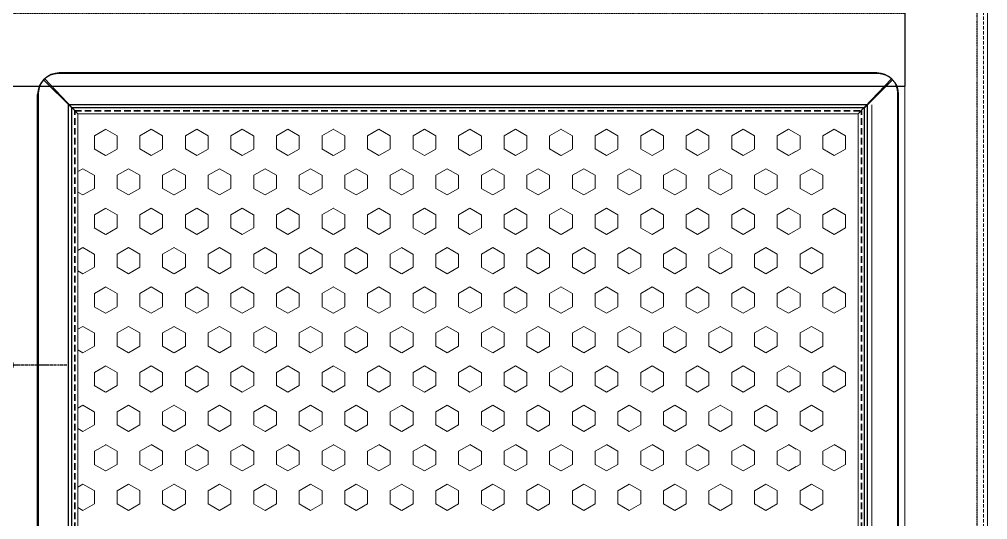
# Model space of a CAD drawing. Header units: millimetres. Extents: x -32759 to 129432, y 390 to 54305.
# Drawn here: x 17200 to 17667.8, y 26608.7 to 26850.4 of the extents above; entities that cross this region are included whole.
import ezdxf

# ---------------------------------------------------------------- set-up
doc = ezdxf.new("R2010")
doc.units = ezdxf.units.MM
for name, pattern in [('CENTER', [2, 1.25, -0.25, 0.25, -0.25]), ('HIDDEN', [0.375, 0.25, -0.125]), ('HIDDEN2', [4.7625, 3.175, -1.5875])]:
    doc.linetypes.add(name, pattern=pattern)
for name, color, linetype in [('01b', 30, 'Continuous'), ('01j', 243, 'Continuous'), ('06', 221, 'Continuous'), ('CENTER', 1, 'CENTER'), ('HL', 2, 'HIDDEN')]:
    doc.layers.add(name, color=color, linetype=linetype)
doc.layers.add('_BODY', color=7, linetype='Continuous', lineweight=13)
doc.layers.add('숨은선', color=2, linetype='HIDDEN2', lineweight=35)

# ---------------------------------------------------------------- blocks, each defined once
blk = doc.blocks.new('asdfsdfasfas')
at = {"ltscale": 0.5}
for p, q in [((495957.7, 303672.6), (495971.27, 303659.03)), ((495964.77, 303675.53), (496282.77, 303675.53)), ((496276.27, 303659.03), (496289.84, 303672.6)), ((495954.77, 303269.53), (495954.77, 303665.53)), ((496292.77, 303269.53), (496292.77, 303665.53)), ((495969.77, 303660.53), (496277.77, 303660.53)), ((495969.77, 303274.53), (495969.77, 303660.53)), ((495971.27, 303659.03), (496276.27, 303659.03)), ((495971.27, 303276.03), (495971.27, 303659.03)), ((496276.27, 303276.03), (496276.27, 303659.03)), ((496277.77, 303274.53), (496277.77, 303660.53)), ((495957.7, 303262.46), (495971.27, 303276.03)), ((495971.27, 303276.03), (496276.27, 303276.03)), ((496276.27, 303276.03), (496289.84, 303262.46)), ((495969.77, 303274.53), (496277.77, 303274.53)), ((495964.77, 303259.53), (496282.77, 303259.53))]:
    blk.add_line(p, q, dxfattribs=at)
for centre, start, end in [((495964.77, 303665.53), 90, 180), ((496282.77, 303665.53), 0, 90), ((495964.77, 303269.53), 180, 270), ((496282.77, 303269.53), 270, 0)]:
    blk.add_arc(centre, 10, start, end, dxfattribs=at)
blk = doc.blocks.new('asdfasfdsafasf')
for p, q in [((497257, 304933.04), (497576, 304933.04)), ((497566, 304914.04), (497583.07, 304930.11)), ((497586, 304923.04), (497586, 304528.04)), ((497566, 304914.04), (497566, 304537.04)), ((497566, 304914.04), (497566, 304537.04)), ((497267, 304537.04), (497566, 304537.04)), ((497267, 304537.04), (497566, 304537.04)), ((497566, 304537.04), (497583.07, 304520.97)), ((497257, 304518.04), (497576, 304518.04))]:
    blk.add_line(p, q)
at = {"ltscale": 0.5}
blk.add_line((497267, 304914.04), (497566, 304914.04), dxfattribs=at)
at = {"color": 1}
for p, q in [((497374.47, 304911.64), (497375.86, 304914.04)), ((497387.16, 304911.62), (497385.76, 304914.04)), ((497412.57, 304911.64), (497413.96, 304914.04)), ((497425.26, 304911.62), (497423.86, 304914.04)), ((497450.67, 304911.64), (497452.06, 304914.04)), ((497463.36, 304911.62), (497461.96, 304914.04)), ((497488.77, 304911.65), (497490.15, 304914.04)), ((497501.46, 304911.62), (497500.06, 304914.04)), ((497526.87, 304911.65), (497528.25, 304914.04)), ((497539.56, 304911.62), (497538.16, 304914.04)), ((497377.63, 304906.12), (497374.46, 304911.62)), ((497384, 304906.14), (497387.17, 304911.64)), ((497415.73, 304906.12), (497412.56, 304911.62)), ((497422.1, 304906.14), (497425.27, 304911.64)), ((497453.83, 304906.12), (497450.66, 304911.62)), ((497460.2, 304906.14), (497463.37, 304911.64)), ((497491.93, 304906.12), (497488.76, 304911.62)), ((497498.3, 304906.15), (497501.47, 304911.65)), ((497530.03, 304906.12), (497526.86, 304911.62)), ((497536.4, 304906.15), (497539.57, 304911.65)), ((497377.66, 304906.12), (497384.01, 304906.12)), ((497393.52, 304900.65), (497396.7, 304906.14)), ((497396.71, 304906.12), (497403.06, 304906.12)), ((497406.21, 304900.62), (497403.03, 304906.12)), ((497415.76, 304906.12), (497422.11, 304906.12)), ((497431.62, 304900.65), (497434.8, 304906.14)), ((497434.81, 304906.12), (497441.16, 304906.12)), ((497444.31, 304900.62), (497441.13, 304906.12)), ((497453.86, 304906.12), (497460.21, 304906.12)), ((497469.72, 304900.65), (497472.9, 304906.15)), ((497472.91, 304906.12), (497479.26, 304906.12)), ((497482.41, 304900.62), (497479.23, 304906.12)), ((497491.96, 304906.12), (497498.31, 304906.12)), ((497507.82, 304900.65), (497511, 304906.15)), ((497511.01, 304906.12), (497517.36, 304906.12)), ((497520.51, 304900.62), (497517.33, 304906.12)), ((497530.06, 304906.12), (497536.41, 304906.12)), ((497545.92, 304900.65), (497549.1, 304906.15)), ((497549.11, 304906.12), (497555.46, 304906.12)), ((497558.61, 304900.62), (497555.43, 304906.12)), ((497396.68, 304895.12), (497393.51, 304900.62)), ((497403.05, 304895.15), (497406.22, 304900.65)), ((497434.78, 304895.12), (497431.61, 304900.62)), ((497441.15, 304895.15), (497444.32, 304900.65)), ((497472.88, 304895.12), (497469.71, 304900.62)), ((497479.25, 304895.15), (497482.42, 304900.65)), ((497510.98, 304895.12), (497507.81, 304900.62)), ((497517.35, 304895.15), (497520.52, 304900.65)), ((497549.08, 304895.12), (497545.91, 304900.62)), ((497555.45, 304895.15), (497558.62, 304900.65)), ((497374.47, 304889.65), (497377.65, 304895.15)), ((497377.66, 304895.12), (497384.01, 304895.12)), ((497387.16, 304889.62), (497383.98, 304895.12)), ((497396.71, 304895.12), (497403.06, 304895.12)), ((497412.57, 304889.65), (497415.75, 304895.15)), ((497415.76, 304895.12), (497422.11, 304895.12)), ((497425.26, 304889.62), (497422.08, 304895.12)), ((497434.81, 304895.12), (497441.16, 304895.12)), ((497450.67, 304889.65), (497453.85, 304895.15)), ((497453.86, 304895.12), (497460.21, 304895.12)), ((497463.36, 304889.62), (497460.18, 304895.12)), ((497472.91, 304895.12), (497479.26, 304895.12)), ((497488.77, 304889.65), (497491.95, 304895.15)), ((497491.96, 304895.12), (497498.31, 304895.12)), ((497501.46, 304889.62), (497498.28, 304895.12)), ((497511.01, 304895.12), (497517.36, 304895.12)), ((497526.87, 304889.65), (497530.05, 304895.15)), ((497530.06, 304895.12), (497536.41, 304895.12)), ((497539.56, 304889.62), (497536.38, 304895.12)), ((497549.11, 304895.12), (497555.46, 304895.12)), ((497377.63, 304884.12), (497374.46, 304889.62)), ((497384, 304884.15), (497387.17, 304889.65)), ((497415.73, 304884.12), (497412.56, 304889.62)), ((497422.1, 304884.15), (497425.27, 304889.65)), ((497453.83, 304884.12), (497450.66, 304889.62)), ((497460.2, 304884.15), (497463.37, 304889.65)), ((497491.93, 304884.12), (497488.76, 304889.62)), ((497498.3, 304884.15), (497501.47, 304889.65)), ((497530.03, 304884.12), (497526.86, 304889.62)), ((497536.4, 304884.15), (497539.57, 304889.65)), ((497377.66, 304884.12), (497384.01, 304884.12)), ((497393.52, 304878.65), (497396.7, 304884.15)), ((497396.71, 304884.12), (497403.06, 304884.12)), ((497406.21, 304878.62), (497403.03, 304884.12)), ((497415.76, 304884.12), (497422.11, 304884.12)), ((497431.62, 304878.65), (497434.8, 304884.15)), ((497434.81, 304884.12), (497441.16, 304884.12)), ((497444.31, 304878.62), (497441.13, 304884.12)), ((497453.86, 304884.12), (497460.21, 304884.12)), ((497469.72, 304878.65), (497472.9, 304884.15)), ((497472.91, 304884.12), (497479.26, 304884.12)), ((497482.41, 304878.63), (497479.23, 304884.12)), ((497491.96, 304884.12), (497498.31, 304884.12)), ((497507.82, 304878.65), (497511, 304884.15)), ((497511.01, 304884.12), (497517.36, 304884.12)), ((497520.51, 304878.63), (497517.33, 304884.12)), ((497530.06, 304884.12), (497536.41, 304884.12)), ((497545.92, 304878.65), (497549.1, 304884.15)), ((497549.11, 304884.12), (497555.46, 304884.12)), ((497558.61, 304878.63), (497555.43, 304884.12)), ((497396.68, 304873.12), (497393.51, 304878.62)), ((497403.05, 304873.15), (497406.22, 304878.65)), ((497434.78, 304873.12), (497431.61, 304878.62)), ((497441.15, 304873.15), (497444.32, 304878.65)), ((497472.88, 304873.13), (497469.71, 304878.63)), ((497479.25, 304873.15), (497482.42, 304878.65)), ((497510.98, 304873.13), (497507.81, 304878.63)), ((497517.35, 304873.15), (497520.52, 304878.65)), ((497549.08, 304873.13), (497545.91, 304878.63)), ((497555.45, 304873.15), (497558.62, 304878.65)), ((497374.47, 304867.65), (497377.65, 304873.15)), ((497377.66, 304873.12), (497384.01, 304873.12)), ((497387.16, 304867.62), (497383.98, 304873.12)), ((497396.71, 304873.12), (497403.06, 304873.12)), ((497412.57, 304867.65), (497415.75, 304873.15)), ((497415.76, 304873.12), (497422.11, 304873.12)), ((497425.26, 304867.62), (497422.08, 304873.12)), ((497434.81, 304873.12), (497441.16, 304873.12)), ((497450.67, 304867.65), (497453.85, 304873.15)), ((497453.86, 304873.12), (497460.21, 304873.12)), ((497463.36, 304867.62), (497460.18, 304873.12)), ((497472.91, 304873.12), (497479.26, 304873.12)), ((497488.77, 304867.65), (497491.95, 304873.15)), ((497491.96, 304873.12), (497498.31, 304873.12)), ((497501.46, 304867.63), (497498.28, 304873.13)), ((497511.01, 304873.12), (497517.36, 304873.12)), ((497526.87, 304867.65), (497530.05, 304873.15)), ((497530.06, 304873.12), (497536.41, 304873.12)), ((497539.56, 304867.63), (497536.38, 304873.13)), ((497549.11, 304873.12), (497555.46, 304873.12)), ((497377.63, 304862.12), (497374.46, 304867.62)), ((497384, 304862.15), (497387.17, 304867.65)), ((497415.73, 304862.12), (497412.56, 304867.62)), ((497422.1, 304862.15), (497425.27, 304867.65)), ((497453.83, 304862.12), (497450.66, 304867.62)), ((497460.2, 304862.15), (497463.37, 304867.65)), ((497491.93, 304862.13), (497488.76, 304867.63)), ((497498.3, 304862.15), (497501.47, 304867.65)), ((497530.03, 304862.13), (497526.86, 304867.63)), ((497536.4, 304862.15), (497539.57, 304867.65)), ((497377.66, 304862.12), (497384.01, 304862.12)), ((497393.52, 304856.65), (497396.7, 304862.15)), ((497396.71, 304862.12), (497403.06, 304862.12)), ((497406.21, 304856.63), (497403.03, 304862.12)), ((497415.76, 304862.12), (497422.11, 304862.12)), ((497431.62, 304856.65), (497434.8, 304862.15)), ((497434.81, 304862.12), (497441.16, 304862.12)), ((497444.31, 304856.63), (497441.13, 304862.12)), ((497453.86, 304862.12), (497460.21, 304862.12)), ((497469.72, 304856.65), (497472.9, 304862.15)), ((497472.91, 304862.12), (497479.26, 304862.12)), ((497482.41, 304856.63), (497479.23, 304862.13)), ((497491.96, 304862.12), (497498.31, 304862.12)), ((497507.82, 304856.65), (497511, 304862.15)), ((497511.01, 304862.12), (497517.36, 304862.12)), ((497520.51, 304856.63), (497517.33, 304862.13)), ((497530.06, 304862.12), (497536.41, 304862.12)), ((497545.92, 304856.65), (497549.1, 304862.15)), ((497549.11, 304862.12), (497555.46, 304862.12)), ((497558.61, 304856.63), (497555.43, 304862.13)), ((497396.68, 304851.13), (497393.51, 304856.63)), ((497403.05, 304851.15), (497406.22, 304856.65)), ((497434.78, 304851.13), (497431.61, 304856.63)), ((497441.15, 304851.15), (497444.32, 304856.65)), ((497472.88, 304851.13), (497469.71, 304856.63)), ((497479.25, 304851.15), (497482.42, 304856.65)), ((497510.98, 304851.13), (497507.81, 304856.63)), ((497517.35, 304851.15), (497520.52, 304856.65)), ((497549.08, 304851.13), (497545.91, 304856.63)), ((497555.45, 304851.15), (497558.62, 304856.65)), ((497374.47, 304845.65), (497377.65, 304851.15)), ((497377.66, 304851.12), (497384.01, 304851.12)), ((497387.16, 304845.63), (497383.98, 304851.13)), ((497396.71, 304851.12), (497403.06, 304851.12)), ((497412.57, 304845.65), (497415.75, 304851.15)), ((497415.76, 304851.12), (497422.11, 304851.12)), ((497425.26, 304845.63), (497422.08, 304851.13)), ((497434.81, 304851.12), (497441.16, 304851.12)), ((497450.67, 304845.65), (497453.85, 304851.15)), ((497453.86, 304851.12), (497460.21, 304851.12)), ((497463.36, 304845.63), (497460.18, 304851.13)), ((497472.91, 304851.13), (497479.26, 304851.13)), ((497488.77, 304845.65), (497491.95, 304851.15)), ((497491.96, 304851.13), (497498.31, 304851.13)), ((497501.46, 304845.63), (497498.28, 304851.13)), ((497511.01, 304851.13), (497517.36, 304851.13)), ((497526.87, 304845.65), (497530.05, 304851.15)), ((497530.06, 304851.13), (497536.41, 304851.13)), ((497539.56, 304845.63), (497536.38, 304851.13)), ((497549.11, 304851.13), (497555.46, 304851.13)), ((497377.63, 304840.13), (497374.46, 304845.63)), ((497384, 304840.15), (497387.17, 304845.65)), ((497415.73, 304840.13), (497412.56, 304845.63)), ((497422.1, 304840.15), (497425.27, 304845.65)), ((497453.83, 304840.13), (497450.66, 304845.63)), ((497460.2, 304840.15), (497463.37, 304845.65)), ((497491.93, 304840.13), (497488.76, 304845.63)), ((497498.3, 304840.16), (497501.47, 304845.65)), ((497530.03, 304840.13), (497526.86, 304845.63)), ((497536.4, 304840.16), (497539.57, 304845.65)), ((497377.66, 304840.13), (497384.01, 304840.13)), ((497393.52, 304834.65), (497396.7, 304840.15)), ((497396.71, 304840.13), (497403.06, 304840.13)), ((497406.21, 304834.63), (497403.03, 304840.13)), ((497415.76, 304840.13), (497422.11, 304840.13)), ((497431.62, 304834.65), (497434.8, 304840.15)), ((497434.81, 304840.13), (497441.16, 304840.13)), ((497444.31, 304834.63), (497441.13, 304840.13)), ((497453.86, 304840.13), (497460.21, 304840.13)), ((497469.72, 304834.66), (497472.9, 304840.16)), ((497472.91, 304840.13), (497479.26, 304840.13)), ((497482.41, 304834.63), (497479.23, 304840.13)), ((497491.96, 304840.13), (497498.31, 304840.13)), ((497507.82, 304834.66), (497511, 304840.16)), ((497511.01, 304840.13), (497517.36, 304840.13)), ((497520.51, 304834.63), (497517.33, 304840.13)), ((497530.06, 304840.13), (497536.41, 304840.13)), ((497545.92, 304834.66), (497549.1, 304840.16)), ((497549.11, 304840.13), (497555.46, 304840.13)), ((497558.61, 304834.63), (497555.43, 304840.13)), ((497396.68, 304829.13), (497393.51, 304834.63)), ((497403.05, 304829.15), (497406.22, 304834.65)), ((497434.78, 304829.13), (497431.61, 304834.63)), ((497441.15, 304829.15), (497444.32, 304834.65)), ((497472.88, 304829.13), (497469.71, 304834.63)), ((497479.25, 304829.16), (497482.42, 304834.66)), ((497510.98, 304829.13), (497507.81, 304834.63)), ((497517.35, 304829.16), (497520.52, 304834.66)), ((497549.08, 304829.13), (497545.91, 304834.63)), ((497555.45, 304829.16), (497558.62, 304834.66)), ((497374.47, 304823.66), (497377.65, 304829.15)), ((497377.66, 304829.13), (497384.01, 304829.13)), ((497387.16, 304823.63), (497383.98, 304829.13)), ((497396.71, 304829.13), (497403.06, 304829.13)), ((497412.57, 304823.66), (497415.75, 304829.15)), ((497415.76, 304829.13), (497422.11, 304829.13)), ((497425.26, 304823.63), (497422.08, 304829.13)), ((497434.81, 304829.13), (497441.16, 304829.13)), ((497450.67, 304823.66), (497453.85, 304829.15)), ((497453.86, 304829.13), (497460.21, 304829.13)), ((497463.36, 304823.63), (497460.18, 304829.13)), ((497472.91, 304829.13), (497479.26, 304829.13)), ((497488.77, 304823.66), (497491.95, 304829.16)), ((497491.96, 304829.13), (497498.31, 304829.13)), ((497501.46, 304823.63), (497498.28, 304829.13)), ((497511.01, 304829.13), (497517.36, 304829.13)), ((497526.87, 304823.66), (497530.05, 304829.16)), ((497530.06, 304829.13), (497536.41, 304829.13)), ((497539.56, 304823.63), (497536.38, 304829.13)), ((497549.11, 304829.13), (497555.46, 304829.13)), ((497377.63, 304818.13), (497374.46, 304823.63)), ((497384, 304818.16), (497387.17, 304823.66)), ((497415.73, 304818.13), (497412.56, 304823.63)), ((497422.1, 304818.16), (497425.27, 304823.66)), ((497453.83, 304818.13), (497450.66, 304823.63)), ((497460.2, 304818.16), (497463.37, 304823.66)), ((497491.93, 304818.13), (497488.76, 304823.63)), ((497498.3, 304818.16), (497501.47, 304823.66)), ((497530.03, 304818.13), (497526.86, 304823.63)), ((497536.4, 304818.16), (497539.57, 304823.66)), ((497377.66, 304818.13), (497384.01, 304818.13)), ((497393.52, 304812.66), (497396.7, 304818.16)), ((497396.71, 304818.13), (497403.06, 304818.13)), ((497406.21, 304812.63), (497403.03, 304818.13)), ((497415.76, 304818.13), (497422.11, 304818.13)), ((497431.62, 304812.66), (497434.8, 304818.16)), ((497434.81, 304818.13), (497441.16, 304818.13)), ((497444.31, 304812.63), (497441.13, 304818.13)), ((497453.86, 304818.13), (497460.21, 304818.13)), ((497469.72, 304812.66), (497472.9, 304818.16)), ((497472.91, 304818.13), (497479.26, 304818.13)), ((497482.41, 304812.63), (497479.23, 304818.13)), ((497491.96, 304818.13), (497498.31, 304818.13)), ((497507.82, 304812.66), (497511, 304818.16)), ((497511.01, 304818.13), (497517.36, 304818.13)), ((497520.51, 304812.63), (497517.33, 304818.13)), ((497530.06, 304818.13), (497536.41, 304818.13)), ((497545.92, 304812.66), (497549.1, 304818.16)), ((497549.11, 304818.13), (497555.46, 304818.13)), ((497558.61, 304812.63), (497555.43, 304818.13)), ((497396.68, 304807.13), (497393.51, 304812.63)), ((497403.05, 304807.16), (497406.22, 304812.66)), ((497434.78, 304807.13), (497431.61, 304812.63)), ((497441.15, 304807.16), (497444.32, 304812.66)), ((497472.88, 304807.13), (497469.71, 304812.63)), ((497479.25, 304807.16), (497482.42, 304812.66)), ((497510.98, 304807.13), (497507.81, 304812.63)), ((497517.35, 304807.16), (497520.52, 304812.66)), ((497549.08, 304807.13), (497545.91, 304812.63)), ((497555.45, 304807.16), (497558.62, 304812.66)), ((497374.47, 304801.66), (497377.65, 304807.16)), ((497377.66, 304807.13), (497384.01, 304807.13)), ((497387.16, 304801.63), (497383.98, 304807.13)), ((497396.71, 304807.13), (497403.06, 304807.13)), ((497412.57, 304801.66), (497415.75, 304807.16)), ((497415.76, 304807.13), (497422.11, 304807.13)), ((497425.26, 304801.63), (497422.08, 304807.13)), ((497434.81, 304807.13), (497441.16, 304807.13)), ((497450.67, 304801.66), (497453.85, 304807.16)), ((497453.86, 304807.13), (497460.21, 304807.13)), ((497463.36, 304801.63), (497460.18, 304807.13)), ((497472.91, 304807.13), (497479.26, 304807.13)), ((497488.77, 304801.66), (497491.95, 304807.16)), ((497491.96, 304807.13), (497498.31, 304807.13)), ((497501.46, 304801.64), (497498.28, 304807.13)), ((497511.01, 304807.13), (497517.36, 304807.13)), ((497526.87, 304801.66), (497530.05, 304807.16)), ((497530.06, 304807.13), (497536.41, 304807.13)), ((497539.56, 304801.64), (497536.38, 304807.13)), ((497549.11, 304807.13), (497555.46, 304807.13)), ((497377.63, 304796.13), (497374.46, 304801.63)), ((497384, 304796.16), (497387.17, 304801.66)), ((497415.73, 304796.13), (497412.56, 304801.63)), ((497422.1, 304796.16), (497425.27, 304801.66)), ((497453.83, 304796.13), (497450.66, 304801.63)), ((497460.2, 304796.16), (497463.37, 304801.66)), ((497491.93, 304796.14), (497488.76, 304801.64)), ((497498.3, 304796.16), (497501.47, 304801.66)), ((497530.03, 304796.14), (497526.86, 304801.64)), ((497536.4, 304796.16), (497539.57, 304801.66)), ((497377.66, 304796.13), (497384.01, 304796.13)), ((497393.52, 304790.66), (497396.7, 304796.16)), ((497396.71, 304796.13), (497403.06, 304796.13)), ((497406.21, 304790.63), (497403.03, 304796.13)), ((497415.76, 304796.13), (497422.11, 304796.13)), ((497431.62, 304790.66), (497434.8, 304796.16)), ((497434.81, 304796.13), (497441.16, 304796.13)), ((497444.31, 304790.63), (497441.13, 304796.13)), ((497453.86, 304796.13), (497460.21, 304796.13)), ((497469.72, 304790.66), (497472.9, 304796.16)), ((497472.91, 304796.13), (497479.26, 304796.13)), ((497482.41, 304790.64), (497479.23, 304796.14)), ((497491.96, 304796.13), (497498.31, 304796.13)), ((497507.82, 304790.66), (497511, 304796.16)), ((497511.01, 304796.13), (497517.36, 304796.13)), ((497520.51, 304790.64), (497517.33, 304796.14)), ((497530.06, 304796.13), (497536.41, 304796.13)), ((497545.92, 304790.66), (497549.1, 304796.16)), ((497549.11, 304796.13), (497555.46, 304796.13)), ((497558.61, 304790.64), (497555.43, 304796.14)), ((497396.68, 304785.14), (497393.51, 304790.63)), ((497403.05, 304785.16), (497406.22, 304790.66)), ((497434.78, 304785.14), (497431.61, 304790.63)), ((497441.15, 304785.16), (497444.32, 304790.66)), ((497472.88, 304785.14), (497469.71, 304790.64)), ((497479.25, 304785.16), (497482.42, 304790.66)), ((497510.98, 304785.14), (497507.81, 304790.64)), ((497517.35, 304785.16), (497520.52, 304790.66)), ((497549.08, 304785.14), (497545.91, 304790.64)), ((497555.45, 304785.16), (497558.62, 304790.66)), ((497374.47, 304779.66), (497377.65, 304785.16)), ((497377.66, 304785.13), (497384.01, 304785.13)), ((497387.16, 304779.64), (497383.98, 304785.14)), ((497396.71, 304785.13), (497403.06, 304785.13)), ((497412.57, 304779.66), (497415.75, 304785.16)), ((497415.76, 304785.13), (497422.11, 304785.13)), ((497425.26, 304779.64), (497422.08, 304785.14)), ((497434.81, 304785.13), (497441.16, 304785.13)), ((497450.67, 304779.66), (497453.85, 304785.16)), ((497453.86, 304785.13), (497460.21, 304785.13)), ((497463.36, 304779.64), (497460.18, 304785.14)), ((497472.91, 304785.14), (497479.26, 304785.14)), ((497488.77, 304779.66), (497491.95, 304785.16)), ((497491.96, 304785.14), (497498.31, 304785.14)), ((497501.46, 304779.64), (497498.28, 304785.14)), ((497511.01, 304785.14), (497517.36, 304785.14)), ((497526.87, 304779.66), (497530.05, 304785.16)), ((497530.06, 304785.14), (497536.41, 304785.14)), ((497539.56, 304779.64), (497536.38, 304785.14)), ((497549.11, 304785.14), (497555.46, 304785.14)), ((497377.63, 304774.14), (497374.46, 304779.64)), ((497384, 304774.16), (497387.17, 304779.66)), ((497415.73, 304774.14), (497412.56, 304779.64)), ((497422.1, 304774.16), (497425.27, 304779.66)), ((497453.83, 304774.14), (497450.66, 304779.64)), ((497460.2, 304774.16), (497463.37, 304779.66)), ((497491.93, 304774.14), (497488.76, 304779.64)), ((497498.3, 304774.16), (497501.47, 304779.66)), ((497530.03, 304774.14), (497526.86, 304779.64)), ((497536.4, 304774.16), (497539.57, 304779.66)), ((497377.66, 304774.13), (497384.01, 304774.13)), ((497393.52, 304768.66), (497396.7, 304774.16)), ((497396.71, 304774.13), (497403.06, 304774.13)), ((497406.21, 304768.64), (497403.03, 304774.14)), ((497415.76, 304774.13), (497422.11, 304774.13)), ((497431.62, 304768.66), (497434.8, 304774.16)), ((497434.81, 304774.13), (497441.16, 304774.13)), ((497444.31, 304768.64), (497441.13, 304774.14)), ((497453.86, 304774.13), (497460.21, 304774.13)), ((497469.72, 304768.67), (497472.9, 304774.16)), ((497472.91, 304774.14), (497479.26, 304774.14)), ((497482.41, 304768.64), (497479.23, 304774.14)), ((497491.96, 304774.14), (497498.31, 304774.14)), ((497507.82, 304768.67), (497511, 304774.16)), ((497511.01, 304774.14), (497517.36, 304774.14)), ((497520.51, 304768.64), (497517.33, 304774.14)), ((497530.06, 304774.14), (497536.41, 304774.14)), ((497545.92, 304768.67), (497549.1, 304774.16)), ((497549.11, 304774.14), (497555.46, 304774.14)), ((497558.61, 304768.64), (497555.43, 304774.14)), ((497396.68, 304763.14), (497393.51, 304768.64)), ((497403.05, 304763.16), (497406.22, 304768.66)), ((497434.78, 304763.14), (497431.61, 304768.64)), ((497441.15, 304763.16), (497444.32, 304768.66)), ((497472.88, 304763.14), (497469.71, 304768.64)), ((497479.25, 304763.17), (497482.42, 304768.67)), ((497510.98, 304763.14), (497507.81, 304768.64)), ((497517.35, 304763.17), (497520.52, 304768.67)), ((497549.08, 304763.14), (497545.91, 304768.64)), ((497555.45, 304763.17), (497558.62, 304768.67)), ((497374.47, 304757.66), (497377.65, 304763.16)), ((497377.66, 304763.14), (497384.01, 304763.14)), ((497387.16, 304757.64), (497383.98, 304763.14)), ((497396.71, 304763.14), (497403.06, 304763.14)), ((497412.57, 304757.66), (497415.75, 304763.16)), ((497415.76, 304763.14), (497422.11, 304763.14)), ((497425.26, 304757.64), (497422.08, 304763.14)), ((497434.81, 304763.14), (497441.16, 304763.14)), ((497450.67, 304757.66), (497453.85, 304763.16)), ((497453.86, 304763.14), (497460.21, 304763.14)), ((497463.36, 304757.64), (497460.18, 304763.14)), ((497472.91, 304763.14), (497479.26, 304763.14)), ((497488.77, 304757.67), (497491.95, 304763.17)), ((497491.96, 304763.14), (497498.31, 304763.14)), ((497501.46, 304757.64), (497498.28, 304763.14)), ((497511.01, 304763.14), (497517.36, 304763.14)), ((497526.87, 304757.67), (497530.05, 304763.17)), ((497530.06, 304763.14), (497536.41, 304763.14)), ((497539.56, 304757.64), (497536.38, 304763.14)), ((497549.11, 304763.14), (497555.46, 304763.14)), ((497498.3, 304752.17), (497501.47, 304757.67)), ((497536.4, 304752.17), (497539.57, 304757.67)), ((497377.63, 304752.14), (497374.46, 304757.64)), ((497384, 304752.17), (497387.17, 304757.66)), ((497415.73, 304752.14), (497412.56, 304757.64)), ((497422.1, 304752.17), (497425.27, 304757.66)), ((497453.83, 304752.14), (497450.66, 304757.64)), ((497460.2, 304752.17), (497463.37, 304757.66)), ((497491.93, 304752.14), (497488.76, 304757.64)), ((497530.03, 304752.14), (497526.86, 304757.64)), ((497377.66, 304752.14), (497384.01, 304752.14)), ((497393.52, 304746.67), (497396.7, 304752.17)), ((497396.71, 304752.14), (497403.06, 304752.14)), ((497406.21, 304746.64), (497403.03, 304752.14)), ((497415.76, 304752.14), (497422.11, 304752.14)), ((497431.62, 304746.67), (497434.8, 304752.17)), ((497434.81, 304752.14), (497441.16, 304752.14)), ((497444.31, 304746.64), (497441.13, 304752.14)), ((497453.86, 304752.14), (497460.21, 304752.14)), ((497469.72, 304746.67), (497472.9, 304752.17)), ((497472.91, 304752.14), (497479.26, 304752.14)), ((497482.41, 304746.64), (497479.23, 304752.14)), ((497491.96, 304752.14), (497498.31, 304752.14)), ((497507.82, 304746.67), (497511, 304752.17)), ((497511.01, 304752.14), (497517.36, 304752.14)), ((497520.51, 304746.64), (497517.33, 304752.14)), ((497530.06, 304752.14), (497536.41, 304752.14)), ((497545.92, 304746.67), (497549.1, 304752.17)), ((497549.11, 304752.14), (497555.46, 304752.14)), ((497558.61, 304746.64), (497555.43, 304752.14)), ((497396.68, 304741.14), (497393.51, 304746.64)), ((497403.05, 304741.17), (497406.22, 304746.67)), ((497434.78, 304741.14), (497431.61, 304746.64)), ((497441.15, 304741.17), (497444.32, 304746.67)), ((497472.88, 304741.14), (497469.71, 304746.64)), ((497479.25, 304741.17), (497482.42, 304746.67)), ((497510.98, 304741.14), (497507.81, 304746.64)), ((497517.35, 304741.17), (497520.52, 304746.67)), ((497549.08, 304741.14), (497545.91, 304746.64)), ((497555.45, 304741.17), (497558.62, 304746.67)), ((497374.47, 304735.67), (497377.65, 304741.17)), ((497377.66, 304741.14), (497384.01, 304741.14)), ((497387.16, 304735.64), (497383.98, 304741.14)), ((497396.71, 304741.14), (497403.06, 304741.14)), ((497412.57, 304735.67), (497415.75, 304741.17)), ((497415.76, 304741.14), (497422.11, 304741.14)), ((497425.26, 304735.64), (497422.08, 304741.14)), ((497434.81, 304741.14), (497441.16, 304741.14)), ((497450.67, 304735.67), (497453.85, 304741.17)), ((497453.86, 304741.14), (497460.21, 304741.14)), ((497463.36, 304735.64), (497460.18, 304741.14)), ((497472.91, 304741.14), (497479.26, 304741.14)), ((497488.77, 304735.67), (497491.95, 304741.17)), ((497491.96, 304741.14), (497498.31, 304741.14)), ((497501.46, 304735.64), (497498.28, 304741.14)), ((497511.01, 304741.14), (497517.36, 304741.14)), ((497526.87, 304735.67), (497530.05, 304741.17)), ((497530.06, 304741.14), (497536.41, 304741.14)), ((497539.56, 304735.64), (497536.38, 304741.14)), ((497549.11, 304741.14), (497555.46, 304741.14)), ((497377.63, 304730.14), (497374.46, 304735.64)), ((497384, 304730.17), (497387.17, 304735.67)), ((497415.73, 304730.14), (497412.56, 304735.64)), ((497422.1, 304730.17), (497425.27, 304735.67)), ((497453.83, 304730.14), (497450.66, 304735.64)), ((497460.2, 304730.17), (497463.37, 304735.67)), ((497491.93, 304730.14), (497488.76, 304735.64)), ((497498.3, 304730.17), (497501.47, 304735.67)), ((497530.03, 304730.14), (497526.86, 304735.64)), ((497536.4, 304730.17), (497539.57, 304735.67)), ((497377.66, 304730.14), (497384.01, 304730.14)), ((497393.52, 304724.67), (497396.7, 304730.17)), ((497396.71, 304730.14), (497403.06, 304730.14)), ((497406.21, 304724.64), (497403.03, 304730.14)), ((497415.76, 304730.14), (497422.11, 304730.14)), ((497431.62, 304724.67), (497434.8, 304730.17)), ((497434.81, 304730.14), (497441.16, 304730.14)), ((497444.31, 304724.64), (497441.13, 304730.14)), ((497453.86, 304730.14), (497460.21, 304730.14)), ((497469.72, 304724.67), (497472.9, 304730.17)), ((497472.91, 304730.14), (497479.26, 304730.14)), ((497482.41, 304724.65), (497479.23, 304730.14)), ((497491.96, 304730.14), (497498.31, 304730.14)), ((497507.82, 304724.67), (497511, 304730.17)), ((497511.01, 304730.14), (497517.36, 304730.14)), ((497520.51, 304724.65), (497517.33, 304730.14)), ((497530.06, 304730.14), (497536.41, 304730.14)), ((497545.92, 304724.67), (497549.1, 304730.17)), ((497549.11, 304730.14), (497555.46, 304730.14)), ((497558.61, 304724.65), (497555.43, 304730.14)), ((497396.68, 304719.14), (497393.51, 304724.64)), ((497403.05, 304719.17), (497406.22, 304724.67)), ((497434.78, 304719.14), (497431.61, 304724.64)), ((497441.15, 304719.17), (497444.32, 304724.67)), ((497472.88, 304719.15), (497469.71, 304724.65)), ((497479.25, 304719.17), (497482.42, 304724.67)), ((497510.98, 304719.15), (497507.81, 304724.65)), ((497517.35, 304719.17), (497520.52, 304724.67)), ((497549.08, 304719.15), (497545.91, 304724.65)), ((497555.45, 304719.17), (497558.62, 304724.67)), ((497374.47, 304713.67), (497377.65, 304719.17)), ((497377.66, 304719.14), (497384.01, 304719.14)), ((497387.16, 304713.64), (497383.98, 304719.14)), ((497396.71, 304719.14), (497403.06, 304719.14)), ((497412.57, 304713.67), (497415.75, 304719.17)), ((497415.76, 304719.14), (497422.11, 304719.14)), ((497425.26, 304713.64), (497422.08, 304719.14)), ((497434.81, 304719.14), (497441.16, 304719.14)), ((497450.67, 304713.67), (497453.85, 304719.17)), ((497453.86, 304719.14), (497460.21, 304719.14)), ((497463.36, 304713.64), (497460.18, 304719.14)), ((497472.91, 304719.14), (497479.26, 304719.14)), ((497488.77, 304713.67), (497491.95, 304719.17)), ((497491.96, 304719.14), (497498.31, 304719.14)), ((497501.46, 304713.65), (497498.28, 304719.15)), ((497511.01, 304719.14), (497517.36, 304719.14)), ((497526.87, 304713.67), (497530.05, 304719.17)), ((497530.06, 304719.14), (497536.41, 304719.14)), ((497539.56, 304713.65), (497536.38, 304719.15)), ((497549.11, 304719.14), (497555.46, 304719.14)), ((497377.63, 304708.15), (497374.46, 304713.64)), ((497384, 304708.17), (497387.17, 304713.67)), ((497415.73, 304708.15), (497412.56, 304713.64)), ((497422.1, 304708.17), (497425.27, 304713.67)), ((497453.83, 304708.15), (497450.66, 304713.64)), ((497460.2, 304708.17), (497463.37, 304713.67)), ((497491.93, 304708.15), (497488.76, 304713.65)), ((497498.3, 304708.17), (497501.47, 304713.67)), ((497530.03, 304708.15), (497526.86, 304713.65)), ((497536.4, 304708.17), (497539.57, 304713.67)), ((497377.66, 304708.14), (497384.01, 304708.14)), ((497393.52, 304702.67), (497396.7, 304708.17)), ((497396.71, 304708.14), (497403.06, 304708.14)), ((497406.21, 304702.65), (497403.03, 304708.15)), ((497415.76, 304708.14), (497422.11, 304708.14)), ((497431.62, 304702.67), (497434.8, 304708.17)), ((497434.81, 304708.14), (497441.16, 304708.14)), ((497444.31, 304702.65), (497441.13, 304708.15)), ((497453.86, 304708.14), (497460.21, 304708.14)), ((497469.72, 304702.67), (497472.9, 304708.17)), ((497472.91, 304708.15), (497479.26, 304708.15)), ((497482.41, 304702.65), (497479.23, 304708.15)), ((497491.96, 304708.15), (497498.31, 304708.15)), ((497507.82, 304702.67), (497511, 304708.17)), ((497511.01, 304708.15), (497517.36, 304708.15)), ((497520.51, 304702.65), (497517.33, 304708.15)), ((497530.06, 304708.15), (497536.41, 304708.15)), ((497545.92, 304702.67), (497549.1, 304708.17)), ((497549.11, 304708.15), (497555.46, 304708.15)), ((497558.61, 304702.65), (497555.43, 304708.15)), ((497396.68, 304697.15), (497393.51, 304702.65)), ((497403.05, 304697.17), (497406.22, 304702.67)), ((497434.78, 304697.15), (497431.61, 304702.65)), ((497441.15, 304697.17), (497444.32, 304702.67)), ((497472.88, 304697.15), (497469.71, 304702.65)), ((497479.25, 304697.17), (497482.42, 304702.67)), ((497510.98, 304697.15), (497507.81, 304702.65)), ((497517.35, 304697.17), (497520.52, 304702.67)), ((497549.08, 304697.15), (497545.91, 304702.65)), ((497555.45, 304697.17), (497558.62, 304702.67)), ((497374.47, 304691.67), (497377.65, 304697.17)), ((497377.66, 304697.14), (497384.01, 304697.14)), ((497387.16, 304691.65), (497383.98, 304697.15)), ((497396.71, 304697.14), (497403.06, 304697.14)), ((497412.57, 304691.67), (497415.75, 304697.17)), ((497415.76, 304697.14), (497422.11, 304697.14)), ((497425.26, 304691.65), (497422.08, 304697.15)), ((497434.81, 304697.14), (497441.16, 304697.14)), ((497450.67, 304691.67), (497453.85, 304697.17)), ((497453.86, 304697.14), (497460.21, 304697.14)), ((497463.36, 304691.65), (497460.18, 304697.15)), ((497472.91, 304697.15), (497479.26, 304697.15)), ((497488.77, 304691.68), (497491.95, 304697.17)), ((497491.96, 304697.15), (497498.31, 304697.15)), ((497501.46, 304691.65), (497498.28, 304697.15)), ((497511.01, 304697.15), (497517.36, 304697.15)), ((497526.87, 304691.68), (497530.05, 304697.17)), ((497530.06, 304697.15), (497536.41, 304697.15)), ((497539.56, 304691.65), (497536.38, 304697.15)), ((497549.11, 304697.15), (497555.46, 304697.15)), ((497377.63, 304686.15), (497374.46, 304691.65)), ((497384, 304686.17), (497387.17, 304691.67)), ((497415.73, 304686.15), (497412.56, 304691.65)), ((497422.1, 304686.17), (497425.27, 304691.67)), ((497453.83, 304686.15), (497450.66, 304691.65)), ((497460.2, 304686.17), (497463.37, 304691.67)), ((497491.93, 304686.15), (497488.76, 304691.65)), ((497498.3, 304686.18), (497501.47, 304691.68)), ((497530.03, 304686.15), (497526.86, 304691.65)), ((497536.4, 304686.18), (497539.57, 304691.68)), ((497377.66, 304686.15), (497384.01, 304686.15)), ((497393.52, 304680.67), (497396.7, 304686.17)), ((497396.71, 304686.15), (497403.06, 304686.15)), ((497406.21, 304680.65), (497403.03, 304686.15)), ((497415.76, 304686.15), (497422.11, 304686.15)), ((497431.62, 304680.67), (497434.8, 304686.17)), ((497434.81, 304686.15), (497441.16, 304686.15)), ((497444.31, 304680.65), (497441.13, 304686.15)), ((497453.86, 304686.15), (497460.21, 304686.15)), ((497469.72, 304680.68), (497472.9, 304686.18)), ((497472.91, 304686.15), (497479.26, 304686.15)), ((497482.41, 304680.65), (497479.23, 304686.15)), ((497491.96, 304686.15), (497498.31, 304686.15)), ((497507.82, 304680.68), (497511, 304686.18)), ((497511.01, 304686.15), (497517.36, 304686.15)), ((497520.51, 304680.65), (497517.33, 304686.15)), ((497530.06, 304686.15), (497536.41, 304686.15)), ((497545.92, 304680.68), (497549.1, 304686.18)), ((497549.11, 304686.15), (497555.46, 304686.15)), ((497558.61, 304680.65), (497555.43, 304686.15)), ((497396.68, 304675.15), (497393.51, 304680.65)), ((497403.05, 304675.18), (497406.22, 304680.67)), ((497434.78, 304675.15), (497431.61, 304680.65)), ((497441.15, 304675.18), (497444.32, 304680.67)), ((497472.88, 304675.15), (497469.71, 304680.65)), ((497479.25, 304675.18), (497482.42, 304680.68)), ((497510.98, 304675.15), (497507.81, 304680.65)), ((497517.35, 304675.18), (497520.52, 304680.68)), ((497549.08, 304675.15), (497545.91, 304680.65)), ((497555.45, 304675.18), (497558.62, 304680.68)), ((497374.47, 304669.68), (497377.65, 304675.18)), ((497377.66, 304675.15), (497384.01, 304675.15)), ((497387.16, 304669.65), (497383.98, 304675.15)), ((497396.71, 304675.15), (497403.06, 304675.15)), ((497412.57, 304669.68), (497415.75, 304675.18)), ((497415.76, 304675.15), (497422.11, 304675.15)), ((497425.26, 304669.65), (497422.08, 304675.15)), ((497434.81, 304675.15), (497441.16, 304675.15)), ((497450.67, 304669.68), (497453.85, 304675.18)), ((497453.86, 304675.15), (497460.21, 304675.15)), ((497463.36, 304669.65), (497460.18, 304675.15)), ((497472.91, 304675.15), (497479.26, 304675.15)), ((497488.77, 304669.68), (497491.95, 304675.18)), ((497491.96, 304675.15), (497498.31, 304675.15)), ((497501.46, 304669.65), (497498.28, 304675.15)), ((497511.01, 304675.15), (497517.36, 304675.15)), ((497526.87, 304669.68), (497530.05, 304675.18)), ((497530.06, 304675.15), (497536.41, 304675.15)), ((497539.56, 304669.65), (497536.38, 304675.15)), ((497549.11, 304675.15), (497555.46, 304675.15)), ((497377.63, 304664.15), (497374.46, 304669.65)), ((497384, 304664.18), (497387.17, 304669.68)), ((497415.73, 304664.15), (497412.56, 304669.65)), ((497422.1, 304664.18), (497425.27, 304669.68)), ((497453.83, 304664.15), (497450.66, 304669.65)), ((497460.2, 304664.18), (497463.37, 304669.68)), ((497491.93, 304664.15), (497488.76, 304669.65)), ((497498.3, 304664.18), (497501.47, 304669.68)), ((497530.03, 304664.15), (497526.86, 304669.65)), ((497536.4, 304664.18), (497539.57, 304669.68)), ((497377.66, 304664.15), (497384.01, 304664.15)), ((497393.52, 304658.68), (497396.7, 304664.18)), ((497396.71, 304664.15), (497403.06, 304664.15)), ((497406.21, 304658.65), (497403.03, 304664.15)), ((497415.76, 304664.15), (497422.11, 304664.15)), ((497431.62, 304658.68), (497434.8, 304664.18)), ((497434.81, 304664.15), (497441.16, 304664.15)), ((497444.31, 304658.65), (497441.13, 304664.15)), ((497453.86, 304664.15), (497460.21, 304664.15)), ((497469.72, 304658.68), (497472.9, 304664.18)), ((497472.91, 304664.15), (497479.26, 304664.15)), ((497482.41, 304658.65), (497479.23, 304664.15)), ((497491.96, 304664.15), (497498.31, 304664.15)), ((497507.82, 304658.68), (497511, 304664.18)), ((497511.01, 304664.15), (497517.36, 304664.15)), ((497520.51, 304658.65), (497517.33, 304664.15)), ((497530.06, 304664.15), (497536.41, 304664.15)), ((497545.92, 304658.68), (497549.1, 304664.18)), ((497549.11, 304664.15), (497555.46, 304664.15)), ((497558.61, 304658.65), (497555.43, 304664.15)), ((497396.68, 304653.15), (497393.51, 304658.65)), ((497403.05, 304653.18), (497406.22, 304658.68)), ((497434.78, 304653.15), (497431.61, 304658.65)), ((497441.15, 304653.18), (497444.32, 304658.68)), ((497472.88, 304653.16), (497469.71, 304658.65)), ((497479.25, 304653.18), (497482.42, 304658.68)), ((497510.98, 304653.16), (497507.81, 304658.65)), ((497517.35, 304653.18), (497520.52, 304658.68)), ((497549.08, 304653.16), (497545.91, 304658.65)), ((497555.45, 304653.18), (497558.62, 304658.68)), ((497374.47, 304647.68), (497377.65, 304653.18)), ((497377.66, 304653.15), (497384.01, 304653.15)), ((497387.16, 304647.65), (497383.98, 304653.15)), ((497396.71, 304653.15), (497403.06, 304653.15)), ((497412.57, 304647.68), (497415.75, 304653.18)), ((497415.76, 304653.15), (497422.11, 304653.15)), ((497425.26, 304647.65), (497422.08, 304653.15)), ((497434.81, 304653.15), (497441.16, 304653.15)), ((497450.67, 304647.68), (497453.85, 304653.18)), ((497453.86, 304653.15), (497460.21, 304653.15)), ((497463.36, 304647.65), (497460.18, 304653.15)), ((497472.91, 304653.15), (497479.26, 304653.15)), ((497488.77, 304647.68), (497491.95, 304653.18)), ((497491.96, 304653.15), (497498.31, 304653.15)), ((497501.46, 304647.66), (497498.28, 304653.16)), ((497511.01, 304653.15), (497517.36, 304653.15)), ((497526.87, 304647.68), (497530.05, 304653.18)), ((497530.06, 304653.15), (497536.41, 304653.15)), ((497539.56, 304647.66), (497536.38, 304653.16)), ((497549.11, 304653.15), (497555.46, 304653.15)), ((497377.63, 304642.15), (497374.46, 304647.65)), ((497384, 304642.18), (497387.17, 304647.68)), ((497415.73, 304642.15), (497412.56, 304647.65)), ((497422.1, 304642.18), (497425.27, 304647.68)), ((497453.83, 304642.15), (497450.66, 304647.65)), ((497460.2, 304642.18), (497463.37, 304647.68)), ((497491.93, 304642.16), (497488.76, 304647.66)), ((497498.3, 304642.18), (497501.47, 304647.68)), ((497530.03, 304642.16), (497526.86, 304647.66)), ((497536.4, 304642.18), (497539.57, 304647.68)), ((497377.66, 304642.15), (497384.01, 304642.15)), ((497393.52, 304636.68), (497396.7, 304642.18)), ((497396.71, 304642.15), (497403.06, 304642.15)), ((497406.21, 304636.66), (497403.03, 304642.15)), ((497415.76, 304642.15), (497422.11, 304642.15)), ((497431.62, 304636.68), (497434.8, 304642.18)), ((497434.81, 304642.15), (497441.16, 304642.15)), ((497444.31, 304636.66), (497441.13, 304642.15)), ((497453.86, 304642.15), (497460.21, 304642.15)), ((497469.72, 304636.68), (497472.9, 304642.18)), ((497472.91, 304642.15), (497479.26, 304642.15)), ((497482.41, 304636.66), (497479.23, 304642.16)), ((497491.96, 304642.15), (497498.31, 304642.15)), ((497507.82, 304636.68), (497511, 304642.18)), ((497511.01, 304642.15), (497517.36, 304642.15)), ((497520.51, 304636.66), (497517.33, 304642.16)), ((497530.06, 304642.15), (497536.41, 304642.15)), ((497545.92, 304636.68), (497549.1, 304642.18)), ((497549.11, 304642.15), (497555.46, 304642.15)), ((497558.61, 304636.66), (497555.43, 304642.16)), ((497396.68, 304631.16), (497393.51, 304636.66)), ((497403.05, 304631.18), (497406.22, 304636.68)), ((497434.78, 304631.16), (497431.61, 304636.66)), ((497441.15, 304631.18), (497444.32, 304636.68)), ((497472.88, 304631.16), (497469.71, 304636.66)), ((497479.25, 304631.18), (497482.42, 304636.68)), ((497510.98, 304631.16), (497507.81, 304636.66)), ((497517.35, 304631.18), (497520.52, 304636.68)), ((497549.08, 304631.16), (497545.91, 304636.66)), ((497555.45, 304631.18), (497558.62, 304636.68)), ((497374.47, 304625.68), (497377.65, 304631.18)), ((497377.66, 304631.15), (497384.01, 304631.15)), ((497387.16, 304625.66), (497383.98, 304631.16)), ((497396.71, 304631.15), (497403.06, 304631.15)), ((497412.57, 304625.68), (497415.75, 304631.18)), ((497415.76, 304631.15), (497422.11, 304631.15)), ((497425.26, 304625.66), (497422.08, 304631.16)), ((497434.81, 304631.15), (497441.16, 304631.15)), ((497450.67, 304625.68), (497453.85, 304631.18)), ((497453.86, 304631.15), (497460.21, 304631.15)), ((497463.36, 304625.66), (497460.18, 304631.16)), ((497472.91, 304631.16), (497479.26, 304631.16)), ((497488.77, 304625.68), (497491.95, 304631.18)), ((497491.96, 304631.16), (497498.31, 304631.16)), ((497501.46, 304625.66), (497498.28, 304631.16)), ((497511.01, 304631.16), (497517.36, 304631.16)), ((497526.87, 304625.68), (497530.05, 304631.18)), ((497530.06, 304631.16), (497536.41, 304631.16)), ((497539.56, 304625.66), (497536.38, 304631.16)), ((497549.11, 304631.16), (497555.46, 304631.16)), ((497377.63, 304620.16), (497374.46, 304625.66)), ((497384, 304620.18), (497387.17, 304625.68)), ((497415.73, 304620.16), (497412.56, 304625.66)), ((497422.1, 304620.18), (497425.27, 304625.68)), ((497453.83, 304620.16), (497450.66, 304625.66)), ((497460.2, 304620.18), (497463.37, 304625.68)), ((497491.93, 304620.16), (497488.76, 304625.66)), ((497498.3, 304620.19), (497501.47, 304625.68)), ((497530.03, 304620.16), (497526.86, 304625.66)), ((497536.4, 304620.19), (497539.57, 304625.68)), ((497377.66, 304620.16), (497384.01, 304620.16)), ((497393.52, 304614.68), (497396.7, 304620.18)), ((497396.71, 304620.16), (497403.06, 304620.16)), ((497406.21, 304614.66), (497403.03, 304620.16)), ((497415.76, 304620.16), (497422.11, 304620.16)), ((497431.62, 304614.68), (497434.8, 304620.18)), ((497434.81, 304620.16), (497441.16, 304620.16)), ((497444.31, 304614.66), (497441.13, 304620.16)), ((497453.86, 304620.16), (497460.21, 304620.16)), ((497469.72, 304614.69), (497472.9, 304620.19)), ((497472.91, 304620.16), (497479.26, 304620.16)), ((497482.41, 304614.66), (497479.23, 304620.16)), ((497491.96, 304620.16), (497498.31, 304620.16)), ((497507.82, 304614.69), (497511, 304620.19)), ((497511.01, 304620.16), (497517.36, 304620.16)), ((497520.51, 304614.66), (497517.33, 304620.16)), ((497530.06, 304620.16), (497536.41, 304620.16)), ((497545.92, 304614.69), (497549.1, 304620.19)), ((497549.11, 304620.16), (497555.46, 304620.16)), ((497558.61, 304614.66), (497555.43, 304620.16)), ((497396.68, 304609.16), (497393.51, 304614.66)), ((497403.05, 304609.18), (497406.22, 304614.68)), ((497434.78, 304609.16), (497431.61, 304614.66)), ((497441.15, 304609.18), (497444.32, 304614.68)), ((497472.88, 304609.16), (497469.71, 304614.66)), ((497479.25, 304609.19), (497482.42, 304614.69)), ((497510.98, 304609.16), (497507.81, 304614.66)), ((497517.35, 304609.19), (497520.52, 304614.69)), ((497549.08, 304609.16), (497545.91, 304614.66)), ((497555.45, 304609.19), (497558.62, 304614.69)), ((497374.47, 304603.69), (497377.65, 304609.18)), ((497377.66, 304609.16), (497384.01, 304609.16)), ((497387.16, 304603.66), (497383.98, 304609.16)), ((497396.71, 304609.16), (497403.06, 304609.16)), ((497412.57, 304603.69), (497415.75, 304609.18)), ((497415.76, 304609.16), (497422.11, 304609.16)), ((497425.26, 304603.66), (497422.08, 304609.16)), ((497434.81, 304609.16), (497441.16, 304609.16)), ((497450.67, 304603.69), (497453.85, 304609.18)), ((497453.86, 304609.16), (497460.21, 304609.16)), ((497463.36, 304603.66), (497460.18, 304609.16)), ((497472.91, 304609.16), (497479.26, 304609.16)), ((497488.77, 304603.69), (497491.95, 304609.19)), ((497491.96, 304609.16), (497498.31, 304609.16)), ((497501.46, 304603.66), (497498.28, 304609.16)), ((497511.01, 304609.16), (497517.36, 304609.16)), ((497526.87, 304603.69), (497530.05, 304609.19)), ((497530.06, 304609.16), (497536.41, 304609.16)), ((497539.56, 304603.66), (497536.38, 304609.16)), ((497549.11, 304609.16), (497555.46, 304609.16)), ((497377.63, 304598.16), (497374.46, 304603.66)), ((497384, 304598.19), (497387.17, 304603.69)), ((497415.73, 304598.16), (497412.56, 304603.66)), ((497422.1, 304598.19), (497425.27, 304603.69)), ((497453.83, 304598.16), (497450.66, 304603.66)), ((497460.2, 304598.19), (497463.37, 304603.69)), ((497491.93, 304598.16), (497488.76, 304603.66)), ((497498.3, 304598.19), (497501.47, 304603.69)), ((497530.03, 304598.16), (497526.86, 304603.66)), ((497536.4, 304598.19), (497539.57, 304603.69)), ((497377.66, 304598.16), (497384.01, 304598.16)), ((497393.52, 304592.69), (497396.7, 304598.19)), ((497396.71, 304598.16), (497403.06, 304598.16)), ((497406.21, 304592.66), (497403.03, 304598.16)), ((497415.76, 304598.16), (497422.11, 304598.16)), ((497431.62, 304592.69), (497434.8, 304598.19)), ((497434.81, 304598.16), (497441.16, 304598.16)), ((497444.31, 304592.66), (497441.13, 304598.16)), ((497453.86, 304598.16), (497460.21, 304598.16)), ((497469.72, 304592.69), (497472.9, 304598.19)), ((497472.91, 304598.16), (497479.26, 304598.16)), ((497482.41, 304592.66), (497479.23, 304598.16)), ((497491.96, 304598.16), (497498.31, 304598.16)), ((497507.82, 304592.69), (497511, 304598.19)), ((497511.01, 304598.16), (497517.36, 304598.16)), ((497520.51, 304592.66), (497517.33, 304598.16)), ((497530.06, 304598.16), (497536.41, 304598.16)), ((497545.92, 304592.69), (497549.1, 304598.19)), ((497549.11, 304598.16), (497555.46, 304598.16)), ((497558.61, 304592.66), (497555.43, 304598.16)), ((497396.68, 304587.16), (497393.51, 304592.66)), ((497403.05, 304587.19), (497406.22, 304592.69)), ((497434.78, 304587.16), (497431.61, 304592.66)), ((497441.15, 304587.19), (497444.32, 304592.69)), ((497472.88, 304587.16), (497469.71, 304592.66)), ((497479.25, 304587.19), (497482.42, 304592.69)), ((497510.98, 304587.16), (497507.81, 304592.66)), ((497517.35, 304587.19), (497520.52, 304592.69)), ((497549.08, 304587.16), (497545.91, 304592.66)), ((497555.45, 304587.19), (497558.62, 304592.69)), ((497374.47, 304581.69), (497377.65, 304587.19)), ((497377.66, 304587.16), (497384.01, 304587.16)), ((497387.16, 304581.66), (497383.98, 304587.16)), ((497396.71, 304587.16), (497403.06, 304587.16)), ((497412.57, 304581.69), (497415.75, 304587.19)), ((497415.76, 304587.16), (497422.11, 304587.16)), ((497425.26, 304581.66), (497422.08, 304587.16)), ((497434.81, 304587.16), (497441.16, 304587.16)), ((497450.67, 304581.69), (497453.85, 304587.19)), ((497453.86, 304587.16), (497460.21, 304587.16)), ((497463.36, 304581.66), (497460.18, 304587.16)), ((497472.91, 304587.16), (497479.26, 304587.16)), ((497488.77, 304581.69), (497491.95, 304587.19)), ((497491.96, 304587.16), (497498.31, 304587.16)), ((497501.46, 304581.66), (497498.28, 304587.16)), ((497511.01, 304587.16), (497517.36, 304587.16)), ((497526.87, 304581.69), (497530.05, 304587.19)), ((497530.06, 304587.16), (497536.41, 304587.16)), ((497539.56, 304581.66), (497536.38, 304587.16)), ((497549.11, 304587.16), (497555.46, 304587.16)), ((497377.63, 304576.16), (497374.46, 304581.66)), ((497384, 304576.19), (497387.17, 304581.69)), ((497415.73, 304576.16), (497412.56, 304581.66)), ((497422.1, 304576.19), (497425.27, 304581.69)), ((497453.83, 304576.16), (497450.66, 304581.66)), ((497460.2, 304576.19), (497463.37, 304581.69)), ((497491.93, 304576.17), (497488.76, 304581.66)), ((497498.3, 304576.19), (497501.47, 304581.69)), ((497530.03, 304576.17), (497526.86, 304581.66)), ((497536.4, 304576.19), (497539.57, 304581.69)), ((497377.66, 304576.16), (497384.01, 304576.16)), ((497377.66, 304576.16), (497384.01, 304576.16)), ((497393.52, 304570.69), (497396.7, 304576.19)), ((497393.52, 304570.69), (497396.7, 304576.19)), ((497396.71, 304576.16), (497403.06, 304576.16)), ((497396.71, 304576.16), (497403.06, 304576.16)), ((497406.21, 304570.66), (497403.03, 304576.16)), ((497406.21, 304570.66), (497403.03, 304576.16)), ((497415.76, 304576.16), (497422.11, 304576.16)), ((497415.76, 304576.16), (497422.11, 304576.16)), ((497431.62, 304570.69), (497434.8, 304576.19)), ((497431.62, 304570.69), (497434.8, 304576.19)), ((497434.81, 304576.16), (497441.16, 304576.16)), ((497434.81, 304576.16), (497441.16, 304576.16)), ((497444.31, 304570.66), (497441.13, 304576.16)), ((497444.31, 304570.66), (497441.13, 304576.16)), ((497453.86, 304576.16), (497460.21, 304576.16)), ((497453.86, 304576.16), (497460.21, 304576.16)), ((497469.72, 304570.69), (497472.9, 304576.19)), ((497469.72, 304570.69), (497472.9, 304576.19)), ((497472.91, 304576.16), (497479.26, 304576.16)), ((497472.91, 304576.16), (497479.26, 304576.16)), ((497482.41, 304570.67), (497479.23, 304576.17)), ((497482.41, 304570.67), (497479.23, 304576.17)), ((497491.96, 304576.16), (497498.31, 304576.16)), ((497491.96, 304576.16), (497498.31, 304576.16)), ((497507.82, 304570.69), (497511, 304576.19)), ((497507.82, 304570.69), (497511, 304576.19)), ((497511.01, 304576.16), (497517.36, 304576.16)), ((497511.01, 304576.16), (497517.36, 304576.16)), ((497520.51, 304570.67), (497517.33, 304576.17)), ((497520.51, 304570.67), (497517.33, 304576.17)), ((497530.06, 304576.16), (497536.41, 304576.16)), ((497530.06, 304576.16), (497536.41, 304576.16)), ((497545.92, 304570.69), (497549.1, 304576.19)), ((497545.92, 304570.69), (497549.1, 304576.19)), ((497549.11, 304576.16), (497555.46, 304576.16)), ((497549.11, 304576.16), (497555.46, 304576.16)), ((497558.61, 304570.67), (497555.43, 304576.17)), ((497558.61, 304570.67), (497555.43, 304576.17)), ((497395.6, 304567.04), (497393.51, 304570.66)), ((497396.68, 304565.16), (497393.51, 304570.66)), ((497403.05, 304565.19), (497406.22, 304570.69)), ((497404.12, 304567.04), (497406.22, 304570.69)), ((497433.7, 304567.04), (497431.61, 304570.66)), ((497434.78, 304565.16), (497431.61, 304570.66)), ((497441.15, 304565.19), (497444.32, 304570.69)), ((497442.22, 304567.04), (497444.32, 304570.69)), ((497471.8, 304567.04), (497469.71, 304570.67)), ((497472.88, 304565.17), (497469.71, 304570.67)), ((497479.25, 304565.19), (497482.42, 304570.69)), ((497480.31, 304567.04), (497482.42, 304570.69)), ((497509.9, 304567.04), (497507.81, 304570.67)), ((497510.98, 304565.17), (497507.81, 304570.67)), ((497517.35, 304565.19), (497520.52, 304570.69)), ((497518.41, 304567.04), (497520.52, 304570.69)), ((497548, 304567.04), (497545.91, 304570.67)), ((497549.08, 304565.17), (497545.91, 304570.67)), ((497555.45, 304565.19), (497558.62, 304570.69)), ((497556.51, 304567.04), (497558.62, 304570.69)), ((497374.47, 304559.69), (497377.65, 304565.19)), ((497377.66, 304565.16), (497384.01, 304565.16)), ((497387.16, 304559.67), (497383.98, 304565.16)), ((497396.71, 304565.16), (497403.06, 304565.16)), ((497412.57, 304559.69), (497415.75, 304565.19)), ((497415.76, 304565.16), (497422.11, 304565.16)), ((497425.26, 304559.67), (497422.08, 304565.16)), ((497434.81, 304565.16), (497441.16, 304565.16)), ((497450.67, 304559.69), (497453.85, 304565.19)), ((497453.86, 304565.16), (497460.21, 304565.16)), ((497463.36, 304559.67), (497460.18, 304565.16)), ((497472.91, 304565.16), (497479.26, 304565.16)), ((497488.77, 304559.69), (497491.95, 304565.19)), ((497491.96, 304565.16), (497498.31, 304565.16)), ((497501.46, 304559.67), (497498.28, 304565.17)), ((497511.01, 304565.16), (497517.36, 304565.16)), ((497526.87, 304559.69), (497530.05, 304565.19)), ((497530.06, 304565.16), (497536.41, 304565.16)), ((497539.56, 304559.67), (497536.38, 304565.17)), ((497549.11, 304565.16), (497555.46, 304565.16)), ((497377.63, 304554.17), (497374.46, 304559.67)), ((497384, 304554.19), (497387.17, 304559.69)), ((497415.73, 304554.17), (497412.56, 304559.67)), ((497422.1, 304554.19), (497425.27, 304559.69)), ((497453.83, 304554.17), (497450.66, 304559.67)), ((497460.2, 304554.19), (497463.37, 304559.69)), ((497491.93, 304554.17), (497488.76, 304559.67)), ((497498.3, 304554.19), (497501.47, 304559.69)), ((497530.03, 304554.17), (497526.86, 304559.67)), ((497536.4, 304554.19), (497539.57, 304559.69)), ((497377.66, 304554.16), (497384.01, 304554.16)), ((497393.52, 304548.69), (497396.7, 304554.19)), ((497396.71, 304554.16), (497403.06, 304554.16)), ((497406.21, 304548.67), (497403.03, 304554.17)), ((497415.76, 304554.16), (497422.11, 304554.16)), ((497431.62, 304548.69), (497434.8, 304554.19)), ((497434.81, 304554.16), (497441.16, 304554.16)), ((497444.31, 304548.67), (497441.13, 304554.17)), ((497453.86, 304554.16), (497460.21, 304554.16)), ((497469.72, 304548.69), (497472.9, 304554.19)), ((497472.91, 304554.17), (497479.26, 304554.17)), ((497482.41, 304548.67), (497479.23, 304554.17)), ((497491.96, 304554.17), (497498.31, 304554.17)), ((497507.82, 304548.69), (497511, 304554.19)), ((497511.01, 304554.17), (497517.36, 304554.17)), ((497520.51, 304548.67), (497517.33, 304554.17)), ((497530.06, 304554.17), (497536.41, 304554.17)), ((497545.92, 304548.69), (497549.1, 304554.19)), ((497549.11, 304554.17), (497555.46, 304554.17)), ((497558.61, 304548.67), (497555.43, 304554.17)), ((497396.68, 304543.17), (497393.51, 304548.67)), ((497403.03, 304543.17), (497406.22, 304548.69)), ((497434.78, 304543.17), (497431.61, 304548.67)), ((497441.13, 304543.17), (497444.32, 304548.69)), ((497472.88, 304543.17), (497469.71, 304548.67)), ((497479.23, 304543.17), (497482.42, 304548.69)), ((497510.98, 304543.17), (497507.81, 304548.67)), ((497517.33, 304543.17), (497520.52, 304548.69)), ((497549.08, 304543.17), (497545.91, 304548.67)), ((497555.43, 304543.17), (497558.62, 304548.69)), ((497396.68, 304543.17), (497403.03, 304543.17)), ((497434.78, 304543.17), (497441.13, 304543.17)), ((497472.88, 304543.17), (497479.23, 304543.17)), ((497510.98, 304543.17), (497517.33, 304543.17)), ((497549.08, 304543.17), (497555.43, 304543.17))]:
    blk.add_line(p, q, dxfattribs=at)
for centre, start, end in [((497576, 304923.04), 0, 90), ((497576, 304528.04), 270, 0)]:
    blk.add_arc(centre, 10, start, end)
at = {"layer": '숨은선'}
for p, q in [((497265.5, 304915.54), (497567.5, 304915.54)), ((497567.5, 304915.54), (497567.5, 304535.54)), ((497265.5, 304535.54), (497567.5, 304535.54))]:
    blk.add_line(p, q, dxfattribs=at)
blk = doc.blocks.new('A$C51CB4674')
at = {"ltscale": 0.5}
for p, q in [((53, 444), (361, 444)), ((361, 444), (361, 58)), ((361, 56), (53, 56)), ((0, 0), (1200, 0))]:
    blk.add_line(p, q, dxfattribs=at)
at = {"color": 2, "linetype": 'HIDDEN2', "ltscale": 0.5}
blk.add_line((2, 2), (1198, 2), dxfattribs=at)
blk.add_blockref('asdfasfdsafasf', (-497209.5, -304474.54))
at = {"layer": '01b'}
blk.add_blockref('asdfsdfasfas', (-495916.77, -303216.53), dxfattribs=at)
blk = doc.blocks.new('xcbcxbxc')
at = {"ltscale": 0.5}
for p, q in [((495229.43, 300799.54), (494109.43, 300799.54)), ((494069.43, 300759.54), (495269.43, 300759.54))]:
    blk.add_line(p, q, dxfattribs=at)
at = {"layer": 'HL', "ltscale": 0.5}
blk.add_line((494074.43, 300764.54), (495264.43, 300764.54), dxfattribs=at)
blk = doc.blocks.new('BL-50P')
for p, q in [((33.5, 202), (33.5, 51.32)), ((39.5, 202), (39.5, 51.32)), ((0, -75), (0, 75)), ((3, 78), (16, 78)), ((16, 19.8), (16, 78)), ((70, 78), (57, 78)), ((57, 78), (57, 14.31)), ((73, 75), (73, -75)), ((33.16, 48.72), (30.84, 40.15)), ((39.84, 48.72), (42.16, 40.15)), ((18, 46.7), (18, 21.68)), ((55, 46.7), (55, 16.82)), ((16, 40.15), (16, 19.8)), ((30.5, 37.55), (30.5, 0)), ((42.5, 37.55), (42.5, 0)), ((57, 40.15), (57, 14.31)), ((-16, 30), (0, 30)), ((89, 30), (73, 30)), ((8.74, 6.44), (12.63, 7.42)), ((11.92, 4.57), (8.74, 6.44)), ((8.01, -0.71), (11.51, 0.71)), ((8.1, 2.36), (11.92, 4.57)), ((11.51, 0.71), (8.1, 2.36)), ((8.15, -2.88), (11.67, -2.88)), ((16, -78), (16, -14.31)), ((16, -14.31), (16, -41.48)), ((57, -14.31), (57, -78)), ((57, -14.31), (57, -41.98)), ((18, -16.82), (18, -46.7)), ((55, -16.82), (55, -46.7)), ((-16, -30), (0, -30)), ((89, -30), (73, -30)), ((18, -43.48), (18, -43.48)), ((55, -43.48), (55.5, -43.48)), ((3, -78), (16, -78)), ((70, -78), (57, -78))]:
    blk.add_line(p, q)
for centre, radius, start, end in [((36.5, 202), 3, 0, 180), ((3, 75), 3, 90, 180), ((70, 75), 3, 0, 90), ((36.5, 0), 50.23, 93.5055, 111.6124), ((23.5, 51.32), 10, 344.9149, 0), ((49.5, 51.32), 10, 180, 195.0851), ((36.5, 0), 50.23, 68.3876, 86.4945), ((18, 40.15), 2, 90, 180), ((40.5, 37.55), 10, 164.9149, 180), ((32.5, 37.55), 10, 0, 15.0851), ((55, 40.15), 2, 0, 90), ((36.5, 0), 28.5, 102.1532, 166.9419), ((36.5, 0), 25, 186.6152, 162.7268), ((36.5, 0), 6, 180, 0), ((36.5, 0), 28.5, 181.4361, 185.7998), ((18, -41.48), 2, 180, 270), ((55.5, -41.98), 1.5, 270, 0), ((36.5, 0), 50.23, 248.3876, 291.6124), ((3, -75), 3, 180, 270), ((70, -75), 3, 270, 0)]:
    blk.add_arc(centre, radius, start, end)
at = {"layer": 'CENTER'}
for p, q in [((36.5, 234.42), (36.5, -96.26)), ((-16, 60), (16, 60)), ((89, 60), (57, 60)), ((-29.94, 0), (119.67, 0)), ((-28.01, 0), (16, 0)), ((105, 0), (57, 0)), ((-16, -60), (16, -60)), ((89, -60), (57, -60))]:
    blk.add_line(p, q, dxfattribs=at)
blk = doc.blocks.new('sdfgdfgsdggsg')
at = {"layer": '06', "xscale": 0.875, "yscale": 0.875, "zscale": 0.875, "rotation": 180}
blk.add_blockref('BL-50P', (503359.76, 300212.87, 5491.41), dxfattribs=at)
blk = doc.blocks.new('BVXCVBBVXCBXC')
at = {"ltscale": 0.5}
for p, q in [((493732.17, 299222.99), (493290.17, 299222.99)), ((493290.17, 299182.99), (493290.17, 299222.99)), ((493732.17, 299182.99), (493732.17, 299222.99)), ((493290.17, 299182.99), (493732.17, 299182.99))]:
    blk.add_line(p, q, dxfattribs=at)
at = {"layer": 'HL', "ltscale": 0.5}
blk.add_line((493290.17, 299187.99), (493732.17, 299187.99), dxfattribs=at)
blk = doc.blocks.new('sdfgfdsgfdggsdfg')
for name, p in [('sdfgdfgsdggsg', (8673.33, -2619.17)), ('xcbcxbxc', (17696.57, -3815.82))]:
    blk.add_blockref(name, p)
at = {"ltscale": 0.5}
blk.add_blockref('A$C51CB4674', (511766.01, 296943.72), dxfattribs=at)
at = {"layer": '01j', "rotation": 90}
blk.add_blockref('BVXCVBBVXCBXC', (811359, -196306.45), dxfattribs=at)
blk = doc.blocks.new('sdfgsdfgcxvxbxcv')
at = {"rotation": 90}
blk.add_blockref('sdfgfdsgfdggsdfg', (562955.449, -372597.851), dxfattribs=at)

msp = doc.modelspace()

# ---------------------------------------------------------------- block references
at = {"layer": '_BODY'}
msp.add_blockref('sdfgsdfgcxvxbxcv', (-248343.91, -112719.97), dxfattribs=at)

doc.saveas('drawing.dxf')
